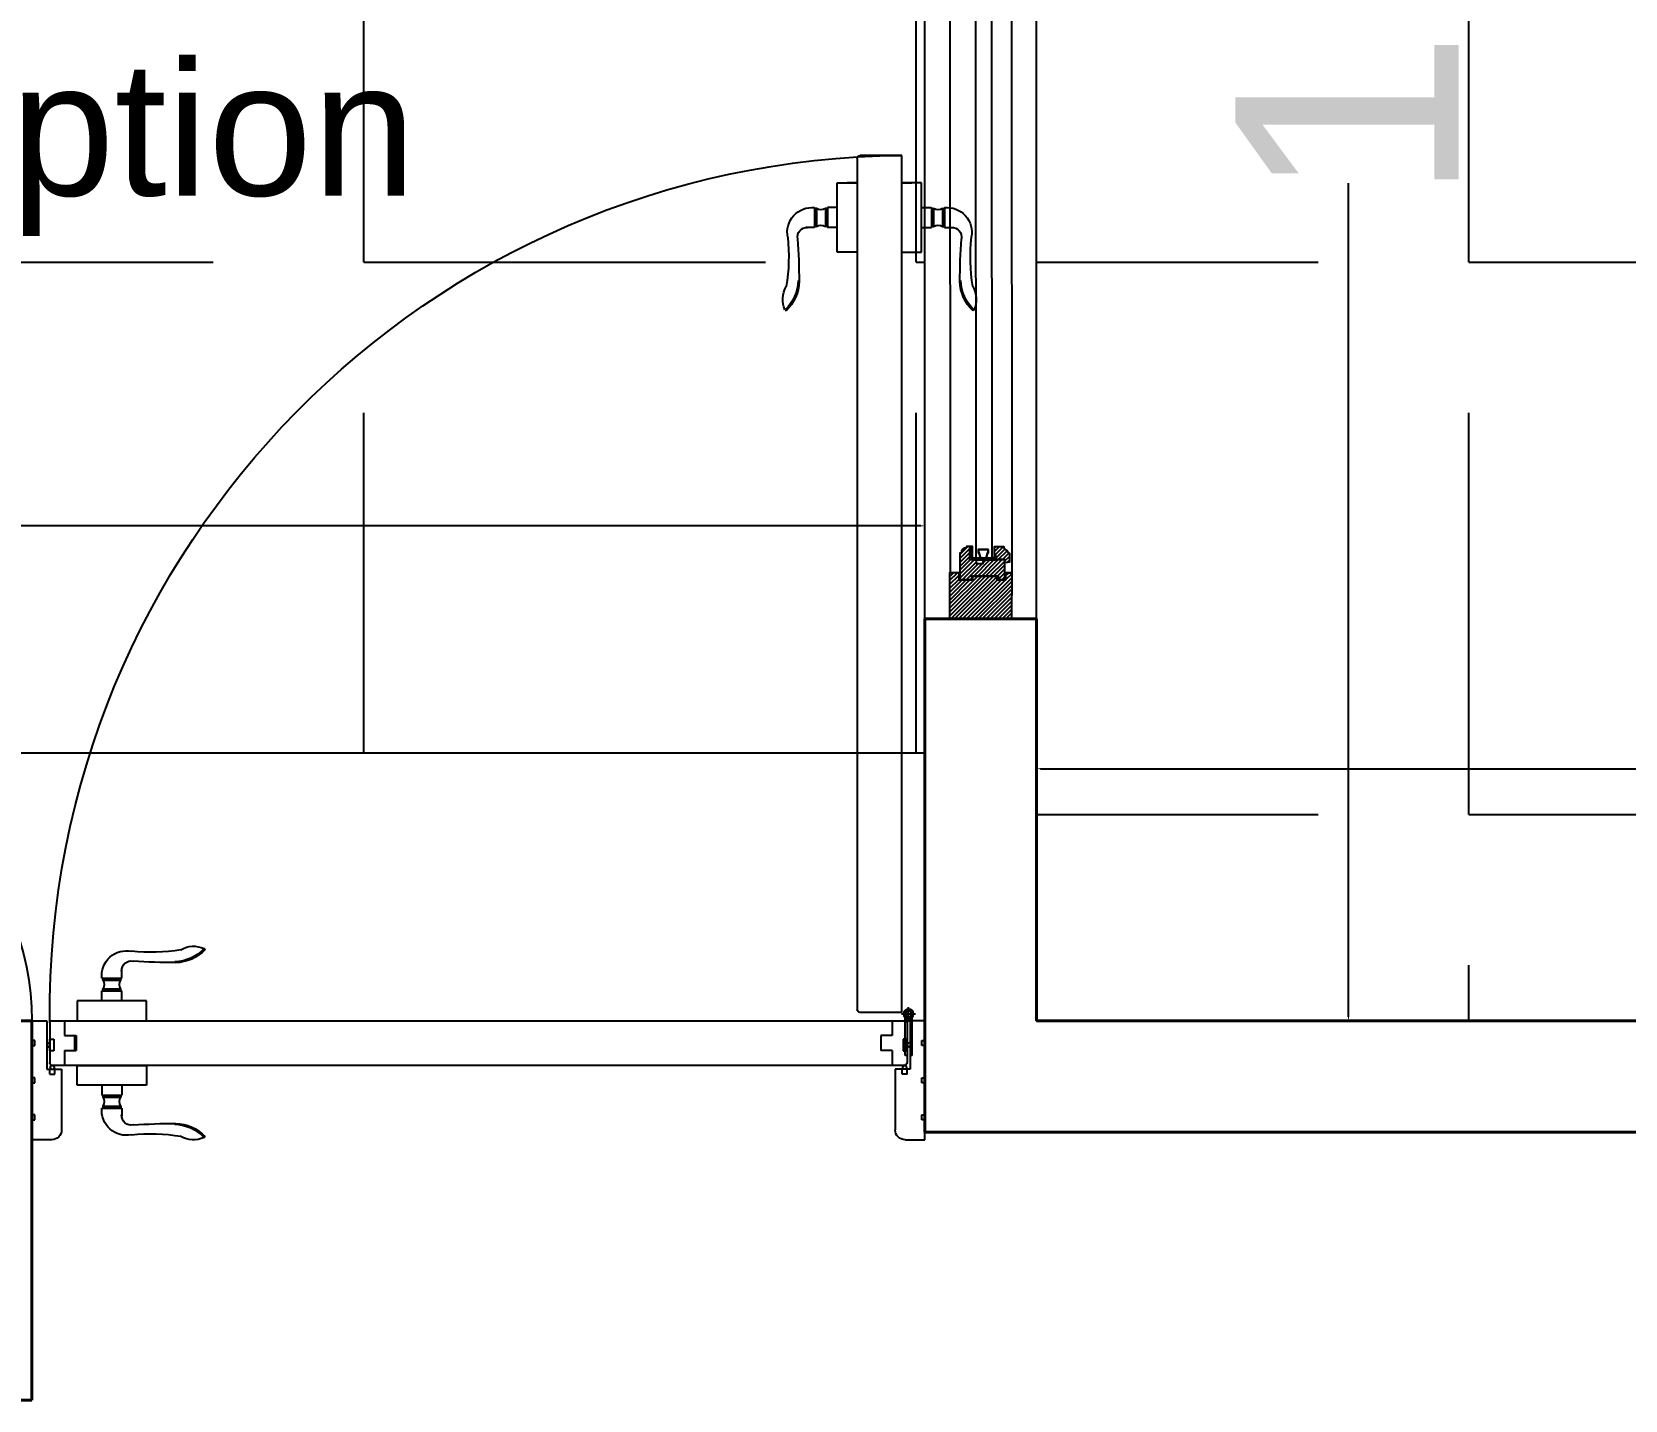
# Model space of a CAD drawing. Header units: inches. Extents: x 547 to 1628, y -123 to 254.
# Drawn here: x 1321.7 to 1393, y -75.7 to -14.4 of the extents above; entities that cross this region are included whole.
import ezdxf

# ---------------------------------------------------------------- set-up
doc = ezdxf.new("R2010")
doc.units = ezdxf.units.IN
doc.header["$MEASUREMENT"] = 0
doc.layers.add('doors', color=4, linetype='Continuous')
doc.layers.add('Furniture', color=253, linetype='Continuous')
doc.layers.add('Wall', color=7, linetype='Continuous', lineweight=40)
doc.styles.get("Standard").update_dxf_attribs({"font": ''})
doc.styles.get('Standard').set_extended_font_data('Arial')
doc.dimstyles.new('Inch feet', dxfattribs={"dimtxt": 10, "dimasz": 0.18, "dimexe": 0.1875, "dimexo": 0.0625, "dimgap": 0.1875, "dimtad": 0, "dimdec": 4, "dimzin": 0, "dimdsep": 46, "dimlunit": 4, "dimtxsty": 'Standard', "dimcen": 0.09, "dimadec": 0, "dimazin": 0, "dimtfac": 1, "dimtdec": 4, "dimtofl": 0, "dimtmove": 0, "dimatfit": 3, "dimfxl": 1, "dimtolj": 1, "dimtzin": 0, "dimarcsym": 0})
pattern_1 = [(0, (0, 0), (0, 24.75), [18, -6.75]), (90, (0, 0), (-24.75, 2e-15), [18, -6.75])]

# ---------------------------------------------------------------- blocks, each defined once
blk = doc.blocks.new('*D26')
at = {"layer": 'Defpoints', "color": 0, "transparency": 16777216}
for p in [(1361.653, -36.547), (1190.653, -46.721), (1361.653, -46.721)]:
    blk.add_point(p, dxfattribs=at)
at = {"layer": 'Furniture', "color": 0, "lineweight": -2, "transparency": 16777216}
for p, q in [((1190.653, -46.658), (1190.653, -36.36)), ((1361.653, -46.658), (1361.653, -36.36)), ((1190.833, -36.547), (1259.26, -36.547)), ((1361.473, -36.547), (1293.046, -36.547))]:
    blk.add_line(p, q, dxfattribs=at)
at = {"layer": 'Furniture', "color": 0, "transparency": 16777216}
for points in [[(1190.833, -36.517), (1190.833, -36.577), (1190.653, -36.547)], [(1361.473, -36.517), (1361.473, -36.577), (1361.653, -36.547)]]:
    blk.add_solid(points, dxfattribs=at)
at = {"layer": 'Furniture', "color": 0, "transparency": 16777216, "insert": (1276.153, -36.547), "char_height": 10, "attachment_point": 5}
blk.add_mtext('\\A1;14\'-3"', dxfattribs=at)
blk = doc.blocks.new('*D27')
at = {"layer": 'Defpoints', "color": 0, "transparency": 16777216}
for p in [(1366.653, 104.279), (1380.626, 104.279), (1366.653, -58.721)]:
    blk.add_point(p, dxfattribs=at)
at = {"layer": 'Furniture', "color": 0, "lineweight": -2, "transparency": 16777216}
for p, q in [((1366.716, 104.279), (1380.813, 104.279)), ((1380.626, 104.099), (1380.626, 12.595)), ((1380.626, -58.541), (1380.626, -21.19)), ((1366.716, -58.721), (1380.813, -58.721))]:
    blk.add_line(p, q, dxfattribs=at)
at = {"layer": 'Furniture', "color": 0, "transparency": 16777216}
for points in [[(1380.596, 104.099), (1380.656, 104.099), (1380.626, 104.279)], [(1380.596, -58.541), (1380.656, -58.541), (1380.626, -58.721)]]:
    blk.add_solid(points, dxfattribs=at)
at = {"layer": 'Furniture', "color": 0, "transparency": 16777216, "insert": (1380.626, -4.298), "char_height": 10, "attachment_point": 5, "rotation": 90}
blk.add_mtext('\\A1;13\'-7"', dxfattribs=at)
blk = doc.blocks.new('*D28')
at = {"layer": 'Defpoints', "color": 0, "transparency": 16777216}
for p in [(1366.653, -47.429), (1366.653, -58.721), (1591.653, -58.721)]:
    blk.add_point(p, dxfattribs=at)
at = {"layer": 'Furniture', "color": 0, "lineweight": -2, "transparency": 16777216}
for p, q in [((1366.653, -58.658), (1366.653, -47.242)), ((1366.833, -47.429), (1420.951, -47.429)), ((1591.473, -47.429), (1454.737, -47.429)), ((1591.653, -58.658), (1591.653, -47.242))]:
    blk.add_line(p, q, dxfattribs=at)
at = {"layer": 'Furniture', "color": 0, "transparency": 16777216}
for points in [[(1366.833, -47.399), (1366.833, -47.459), (1366.653, -47.429)], [(1591.473, -47.399), (1591.473, -47.459), (1591.653, -47.429)]]:
    blk.add_solid(points, dxfattribs=at)
at = {"layer": 'Furniture', "color": 0, "transparency": 16777216, "insert": (1437.844, -47.429), "char_height": 10, "attachment_point": 5}
blk.add_mtext('\\A1;18\'-9"', dxfattribs=at)
blk = doc.blocks.new('door 900 a')
at = {"color": 30}
for p, q in [((716.7, 49.4), (715.7, 48.5)), ((799.8, 19.7), (799.8, 28.1)), ((819.8, 19.7), (799.8, 19.7)), ((800.8, 17.7), (800.8, 19.7)), ((818.8, 17.7), (800.8, 17.7)), ((818.8, 17.7), (818.8, 19.7)), ((819.8, 6.7), (799.8, 6.7)), ((799.8, -3.3), (799.8, 6.7)), ((800.8, 6.7), (800.8, 8.7)), ((818.8, 8.7), (800.8, 8.7)), ((818.8, 6.7), (818.8, 8.7)), ((819.8, -3.3), (819.8, 6.7)), ((774.8, -3.3), (844.8, -3.3)), ((774.8, -23.3), (774.8, -3.3)), ((844.8, -3.3), (844.8, -23.3)), ((844.8, -23.3), (844.8, -13.3)), ((8.3, -23.3), (8.3, -65.3)), ((8.3, -23.3), (844.8, -23.3)), ((844.8, -23.3), (872.3, -23.3)), ((872.3, -65.3), (872.3, -23.3)), ((872.3, -23.3), (872.3, -65.3)), ((844.8, -68.3), (11.3, -68.3)), ((774.8, -68.3), (774.8, -88.3)), ((844.8, -68.3), (844.8, -78.3)), ((844.8, -88.3), (844.8, -68.3)), ((869.3, -68.3), (844.8, -68.3)), ((774.8, -88.3), (844.8, -88.3)), ((799.8, -88.3), (799.8, -98.3)), ((819.8, -88.3), (819.8, -98.3)), ((819.8, -98.3), (799.8, -98.3)), ((799.8, -111.3), (799.8, -119.6)), ((819.8, -111.3), (799.8, -111.3)), ((800.8, -98.3), (800.8, -100.3)), ((818.8, -100.3), (800.8, -100.3)), ((800.8, -109.3), (800.8, -111.3)), ((818.8, -109.3), (800.8, -109.3)), ((818.8, -98.3), (818.8, -100.3)), ((818.8, -109.3), (818.8, -111.3)), ((716.7, -140.9), (715.7, -140))]:
    blk.add_line(p, q, dxfattribs=at)
at = {"color": 0}
for p, q in [((-120, 0), (-100, 0)), ((-120, -20), (-120, 0)), ((-100, 0), (-100, -3)), ((-95, 0), (-62.5, 0)), ((-95, -3), (-95, 0)), ((-62.5, 0), (-62.5, -3)), ((-57.5, 0), (-25, 0)), ((-57.5, -3), (-57.5, 0)), ((-25, 0), (-25, -3)), ((-20, 0), (0, 0)), ((-20, -3), (-20, 0)), ((0, 0), (0, -15)), ((-100, -3), (-95, -3)), ((-62.5, -3), (-57.5, -3)), ((-49, -15), (-49, -30)), ((0, -15), (-49, -15)), ((-35, -13), (3.2, -13)), ((-35, -13), (-35, -15)), ((-25, -18), (-27.2, -15)), ((-25, -3), (-20, -3)), ((-23.7, -18), (-21.5, -15)), ((0, -18), (0, -15)), ((0, -15), (2, -15)), ((6.8, -23.5), (6.8, -9.5)), ((-49, -30), (-110, -30)), ((-54, -18), (-54, -23)), ((-54, -18), (-49, -18)), ((-54, -23), (-49, -23)), ((-49, -18), (-49, -19.8)), ((-49, -18), (-49, -19.8)), ((-49, -21.2), (-49, -23)), ((-45, -21), (-45, -879)), ((0, -18), (-42, -18)), ((-35, -18), (-35, -20)), ((-35, -18), (-35, -20)), ((-35, -20), (3.2, -20)), ((-30.5, -22), (-30.5, -18)), ((-30.5, -18), (-18.5, -18)), ((-18.5, -22), (-30.5, -22)), ((-18.5, -18), (-18.5, -22)), ((-2, -18), (-2, -18)), ((-2, -18), (0, -18)), ((-0.2, -16.5), (13.8, -16.5)), ((0, -18), (2, -18)), ((0, -18), (0, -18)), ((0, -882), (0, -20)), ((-30, -33), (-45, -33)), ((-30, -33), (-30, -44.5)), ((-15, -44.5), (-30, -44.5)), ((0, -33), (-15, -33)), ((-15, -33), (-15, -44.5)), ((-117.7, -726.4), (-116.8, -725.5)), ((72.7, -726.4), (71.8, -725.5)), ((-65, -784.5), (-65, -854.5)), ((-45, -784.5), (-65, -784.5)), ((-45, -854.5), (-45, -784.5)), ((0, -784.5), (20, -784.5)), ((0, -854.5), (0, -784.5)), ((20, -784.5), (20, -854.5)), ((-88, -809.5), (-96.3, -809.5)), ((-88, -829.5), (-88, -809.5)), ((-86, -810.5), (-88, -810.5)), ((-86, -828.5), (-86, -810.5)), ((-75, -810.5), (-77, -810.5)), ((-77, -828.5), (-77, -810.5)), ((-75, -829.5), (-75, -809.5)), ((-65, -809.5), (-75, -809.5)), ((20, -809.5), (30, -809.5)), ((30, -829.5), (30, -809.5)), ((30, -810.5), (32, -810.5)), ((32, -828.5), (32, -810.5)), ((41, -810.5), (43, -810.5)), ((41, -828.5), (41, -810.5)), ((43, -809.5), (51.3, -809.5)), ((43, -829.5), (43, -809.5)), ((-86, -828.5), (-88, -828.5)), ((-75, -828.5), (-77, -828.5)), ((-65, -829.5), (-75, -829.5)), ((20, -829.5), (30, -829.5)), ((30, -828.5), (32, -828.5)), ((41, -828.5), (43, -828.5)), ((-65, -854.5), (-45, -854.5)), ((-30, -867), (-44, -867)), ((-15, -855.5), (-30, -855.5)), ((-30, -867), (-30, -855.5)), ((-15, -857), (-30, -857)), ((-15, -867), (-15, -855.5)), ((-1, -867), (-15, -867)), ((20, -854.5), (0, -854.5)), ((-120, -880), (-120, -885)), ((-49, -870), (-110, -870)), ((-54, -882), (-54, -877)), ((-54, -877), (-49, -877)), ((-54, -882), (-49, -882)), ((-49, -885), (-49, -870)), ((-49, -878.8), (-49, -877)), ((-49, -882), (-49, -880.2)), ((-49, -882), (-49, -880.3)), ((0, -882), (-42, -882)), ((-30.5, -878), (-30.5, -882)), ((-18.5, -878), (-30.5, -878)), ((-30.5, -882), (-18.5, -882)), ((-25, -882), (-27.2, -885)), ((-23.7, -882), (-21.5, -885)), ((-18.5, -882), (-18.5, -878)), ((-2, -882), (-2, -882)), ((-2, -882), (0, -882)), ((0, -882), (0, -882)), ((-120, -885), (-120, -900)), ((-100, -897), (-95, -897)), ((-100, -900), (-100, -897)), ((-95, -897), (-95, -900)), ((-62.5, -897), (-57.5, -897)), ((-62.5, -900), (-62.5, -897)), ((-57.5, -897), (-57.5, -900)), ((0, -885), (-49, -885)), ((-25, -897), (-20, -897)), ((-25, -900), (-25, -897)), ((-20, -897), (-20, -900)), ((0, -900), (0, -885)), ((-120, -900), (-100, -900)), ((-95, -900), (-62.5, -900)), ((-57.5, -900), (-25, -900)), ((-20, -900), (0, -900))]:
    blk.add_line(p, q, dxfattribs=at)
at = {"color": 30}
blk.add_arc((6.8, -16.5), 865.5, 269.552, 359.552, dxfattribs=at)
for centre, major_axis, start_param, end_param in [((746.6, 77.9), (30.2, 30.2), 3.116483, 3.895037), ((727.3, 26.6), (-17.8, 17.8), -1.320702, -0.349543), ((747.6, 78.8), (30.2, 30.2), 3.116483, 3.895037), ((770.5, 230.6), (-130.7, 130.7), 2.191078, 2.460764), ((794.8, 22.2), (-17.7, 17.7), 3.828466, 5.699804), ((748.2, 583.3), (387.5, 387.5), 3.921633, 4.000052), ((790.2, 27.4), (-6.75, 6.75), 3.856774, 5.712911), ((793.6, 13.2), (5.99, 5.99), 4.937366, 6.058209), ((825.9, 13.2), (-5.99, 5.99), 0.224977, 1.34582), ((11.3, -65.3), (2.12, 2.12), 2.356194, 3.926991), ((869.3, -65.3), (2.12, 2.12), 3.926991, 5.497787), ((869.3, -65.3), (-2.12, 2.12), 2.356194, 3.926991), ((794.8, -113.7), (17.7, 17.7), 3.724974, 5.596312), ((793.6, -104.8), (5.99, 5.99), 4.937366, 6.058209), ((825.9, -104.8), (-5.99, 5.99), 0.224977, 1.34582), ((746.6, -169.4), (-30.2, 30.2), -0.753444, 0.025109), ((747.6, -170.3), (30.2, 30.2), 0.817352, 1.595906), ((748.2, -674.9), (-387.5, 387.5), -0.85846, -0.780041), ((790.2, -118.9), (6.75, 6.75), 3.711867, 5.568004), ((727.3, -118.2), (17.8, 17.8), 3.491136, 4.462295), ((770.5, -322.1), (-130.7, 130.7), -0.889968, -0.620282)]:
    blk.add_ellipse(centre, major_axis=major_axis, ratio=1, start_param=start_param, end_param=end_param, dxfattribs=at)
at = {"color": 0}
for centre, major_axis, start_param, end_param in [((6.8, -16.5), (3.54, 3.54), 6.283185307179586, 12.56637061435917), ((-110, -20), (-7.07, 7.07), 0.785398, 2.356194), ((-47, -20.5), (-1.41, 1.41), 1.267259, 6.586723), ((-42, -21), (2.12, 2.12), 0.785398, 2.356194), ((-94.9, -737.1), (-17.8, 17.8), 0.349543, 1.320702), ((-147.1, -757.3), (-30.2, 30.2), 3.958945, 4.737498), ((-146.2, -756.4), (30.2, 30.2), 5.529741, 6.308295), ((101.2, -756.4), (30.2, 30.2), 1.545687, 2.32424), ((102.1, -757.3), (30.2, 30.2), 1.545687, 2.32424), ((49.9, -737.1), (-17.8, 17.8), 3.391687, 4.362845), ((-298.8, -780.3), (-130.7, 130.7), 3.822421, 4.092107), ((253.8, -780.3), (130.7, 130.7), 2.191078, 2.460764), ((-651.6, -757.9), (-387.5, 387.5), 3.853929, 3.932348), ((606.6, -757.9), (387.5, 387.5), 2.350837, 2.429256), ((-90.5, -804.6), (17.7, 17.7), 2.154178, 4.025515), ((-95.7, -800), (-6.75, 6.75), 0.570274, 2.426411), ((45.5, -804.6), (-17.7, 17.7), 2.25767, 4.129008), ((50.7, -800), (6.75, 6.75), 3.856774, 5.712911), ((-81.5, -803.3), (5.99, 5.99), 3.366569, 4.487412), ((36.5, -803.3), (5.99, 5.99), 3.366569, 4.487412), ((-81.5, -835.7), (-5.99, 5.99), -1.34582, -0.224977), ((36.5, -835.7), (5.99, 5.99), 0.224977, 1.34582), ((-110, -880), (7.07, 7.07), 0.785398, 2.356194), ((-47, -879.5), (-1.41, 1.41), 1.267259, 6.586723), ((-42, -879), (-2.12, 2.12), 0.785398, 2.356194)]:
    blk.add_ellipse(centre, major_axis=major_axis, ratio=1, start_param=start_param, end_param=end_param, dxfattribs=at)
blk.add_ellipse((6.8, -16.5), major_axis=(2.12, 2.12), ratio=1, dxfattribs=at)

msp = doc.modelspace()

# ---------------------------------------------------------------- hatches: boundary and pattern name
h = msp.add_hatch()
h.set_pattern_fill('ANSI31', color=4, scale=0.039375, angle=-90.0282003, style=0)
h.set_pattern_definition([(224.9717997, (1646.8068, 4841.04291), (-0.0883558717, 0.0884428898), [])])
edge = h.paths.add_edge_path()
edge.add_line((1363.66314, -38.07664), (1363.66344, -37.47125))
edge.add_line((1363.66344, -37.47125), (1363.51578, -37.47117))
edge.add_line((1363.51578, -37.47117), (1363.51575, -37.53024))
edge.add_arc((1363.51564, -37.76649), 0.23625, 89.9717997, 179.9717997)
edge.add_line((1363.27939, -37.76637), (1363.22032, -37.76634))
edge.add_line((1363.22032, -37.76634), (1363.21974, -38.94759))
edge.add_line((1363.21974, -38.94759), (1363.75131, -38.94785))
edge.add_line((1363.75131, -38.94785), (1363.75138, -38.8002))
edge.add_line((1363.75138, -38.8002), (1364.93263, -38.80078))
edge.add_line((1364.93263, -38.80078), (1364.93256, -38.94843))
edge.add_line((1364.93256, -38.94843), (1365.22787, -38.94858))
edge.add_line((1365.22787, -38.94858), (1365.2283, -38.07741))
edge.add_line((1365.2283, -38.07741), (1364.25377, -38.07693))
edge.add_line((1364.25377, -38.07693), (1364.25368, -38.25412))
edge.add_line((1364.25368, -38.25412), (1363.95837, -38.25397))
edge.add_line((1363.95837, -38.25397), (1363.95845, -38.07678))
edge.add_line((1363.95845, -38.07678), (1363.66314, -38.07664))
h.paths.add_polyline_path([(1363.18051, -38.65226), (1362.75625, -38.65205), (1362.75523, -40.71924), (1365.55184, -40.72061), (1365.55286, -38.65343), (1365.26739, -38.65329), (1365.26722, -38.98797), (1364.89316, -38.98779), (1364.89325, -38.80076), (1363.79075, -38.80022), (1363.79066, -38.98725), (1363.18035, -38.98695)])
edge = h.paths.add_edge_path()
edge.add_line((1364.82373, -38.04768), (1364.82383, -37.84096))
edge.add_line((1364.82383, -37.84096), (1364.76477, -37.84093))
edge.add_line((1364.76477, -37.84093), (1364.76495, -37.47179))
edge.add_line((1364.76495, -37.47179), (1365.17839, -37.47199))
edge.add_arc((1365.33062, -37.47551), 0.15227, 178.6766283, 251.2510115)
edge.add_arc((1365.23273, -37.76389), 0.15227, -1.3233717, 71.2510115, ccw=False)
edge.add_line((1365.38496, -37.76741), (1365.43517, -37.76743))
edge.add_line((1365.43517, -37.76743), (1365.43497, -38.17349))
edge.add_line((1365.43497, -38.17349), (1365.23709, -38.2103))
edge.add_line((1365.23709, -38.2103), (1365.23717, -38.04788))
edge.add_line((1365.23717, -38.04788), (1364.82373, -38.04768))
at = {"ltscale": 10}
h = msp.add_hatch(dxfattribs=at)
h.set_pattern_fill('BRASS', color=4, scale=0.008859, angle=-135.0282003, style=0)
h.set_pattern_definition([(44.9718, (1387.41433, -116.716327), (-0.039760142, 0.0397993), []), (44.9718, (1387.394447, -116.696427), (-0.039760142, 0.0397993), [0.028128514, -0.014064257])])
h.paths.add_polyline_path([(1363.66321, -37.94375), (1363.78133, -37.94381), (1363.78151, -37.58943), (1363.66338, -37.58937)])
h = msp.add_hatch(dxfattribs=at)
h.set_pattern_fill('ANGLE', color=4, scale=0.00443, angle=-135.0282003, style=0)
h.set_pattern_definition([(44.9718, (1387.414327, -116.716327), (-0.021868078, 0.021889615), [0.022502811, -0.008438554]), (134.9718, (1387.414327, -116.716327), (-0.021889615, -0.021868078), [0.022502811, -0.008438554])])
h.paths.add_polyline_path([(1363.66338, -37.58937), (1363.78151, -37.58943), (1363.78156, -37.47131), (1363.66344, -37.47125)])
h = msp.add_hatch(dxfattribs=at)
h.set_pattern_fill('ANGLE', color=4, scale=0.00443, angle=-135.0282003, style=0)
h.set_pattern_definition([(44.9718, (1387.798233, -116.716516), (-0.021868078, 0.021889615), [0.022502811, -0.008438554]), (134.9718, (1387.798233, -116.716516), (-0.021889615, -0.021868078), [0.022502811, -0.008438554])])
edge = h.paths.add_edge_path()
edge.add_line((1364.7558, -38.07718), (1364.75584, -37.98858))
edge.add_line((1364.75584, -37.98858), (1364.69678, -37.98855))
edge.add_arc((1364.70845, -38.03286), 0.04582, 104.7648173, 255.1787821)
edge.add_line((1364.69673, -38.07715), (1364.7558, -38.07718))
h = msp.add_hatch(dxfattribs=at)
h.set_pattern_fill('ANGLE', color=4, scale=0.00443, angle=-135.0282003, style=0)
h.set_pattern_definition([(44.9718, (1387.798153, -116.878938), (-0.021868078, 0.021889615), [0.022502811, -0.008438554]), (134.9718, (1387.798153, -116.878938), (-0.021889615, -0.021868078), [0.022502811, -0.008438554])])
edge = h.paths.add_edge_path()
edge.add_line((1364.81487, -38.06212), (1364.81495, -37.88525))
edge.add_arc((1364.78541, -37.90739), 0.03691, 36.8416974, 143.1019021)
edge.add_line((1364.75589, -37.88522), (1364.7558, -38.06209))
edge.add_arc((1364.78535, -38.04074), 0.03645, 215.8559495, 324.08765)
at = {"layer": 'Furniture'}
h = msp.add_hatch(dxfattribs=at)
h.set_pattern_fill('ANGLE', color=256, scale=90, style=0)
h.set_pattern_definition(pattern_1)
h.paths.add_polyline_path([(1366.65304, 104.27939), (1591.65304, 104.27939), (1591.65304, -58.72061), (1366.65304, -58.72061)])
h = msp.add_hatch(dxfattribs=at)
h.set_pattern_fill('ANGLE', color=256, scale=90, style=0)
h.set_pattern_definition(pattern_1)
h.paths.add_polyline_path([(1361.65304, 39.27939), (1190.65304, 39.27939), (1190.65304, -46.72061), (1361.65304, -46.72061)])

# ---------------------------------------------------------------- linework, layer by layer
at = {"layer": 'doors'}
msp.add_lwpolyline([(1363.66314, -38.07664), (1363.66344, -37.47125), (1363.51578, -37.47117), (1363.51575, -37.53024, 0.41421356), (1363.27939, -37.76637), (1363.22032, -37.76634), (1363.21974, -38.94759), (1363.75131, -38.94785), (1363.75138, -38.8002), (1364.93263, -38.80078), (1364.93256, -38.94843), (1365.22787, -38.94858), (1365.2283, -38.07741), (1364.25377, -38.07693), (1364.25368, -38.25412), (1363.95837, -38.25397), (1363.95845, -38.07678), (1363.66314, -38.07664)], format="xyb", dxfattribs=at)
at = {"layer": 'doors', "ltscale": 10}
for points in [[(1363.66321, -37.94375), (1363.78133, -37.94381), (1363.78151, -37.58943), (1363.66338, -37.58937)], [(1363.66338, -37.58937), (1363.78151, -37.58943), (1363.78156, -37.47131), (1363.66344, -37.47125)], [(1364.6672, -38.07713), (1364.66725, -37.98854), (1363.75178, -37.98809), (1363.75173, -38.07668)]]:
    msp.add_lwpolyline(points, close=True, dxfattribs=at)
at = {"layer": 'doors'}
for points in [[(1364.505, -37.60456), (1364.0325, -37.60433), (1364.03243, -37.75199), (1364.06196, -37.752), (1364.1337, -37.98829), (1364.40342, -37.98842), (1364.4754, -37.7522), (1364.50493, -37.75222)], [(1364.49023, -37.61932), (1364.04726, -37.6191), (1364.0472, -37.73723), (1364.07247, -37.73724), (1364.14421, -37.97353), (1364.39293, -37.97365), (1364.4649, -37.73743), (1364.49017, -37.73745)]]:
    msp.add_lwpolyline(points, close=True, dxfattribs=at)
msp.add_lwpolyline([(1364.82373, -38.04768), (1364.82383, -37.84096), (1364.76477, -37.84093), (1364.76495, -37.47179), (1365.17839, -37.47199, 0.32769277), (1365.28168, -37.6197, -0.32769277), (1365.38496, -37.76741), (1365.43517, -37.76743), (1365.43497, -38.17349), (1365.23709, -38.2103), (1365.23717, -38.04788), (1364.82373, -38.04768)], format="xyb", close=True, dxfattribs=at)
at = {"layer": 'doors', "ltscale": 10}
for points in [[(1364.7558, -38.07718), (1364.75584, -37.98858), (1364.69678, -37.98855, 0.77020075), (1364.69673, -38.07715)], [(1364.81487, -38.06212), (1364.81495, -37.88525, 0.5), (1364.75589, -37.88522), (1364.7558, -38.06209, 0.51079956)]]:
    msp.add_lwpolyline(points, format="xyb", close=True, dxfattribs=at)
at = {"layer": 'doors'}
msp.add_lwpolyline([(1363.18051, -38.65226), (1362.75625, -38.65205), (1362.75523, -40.71924), (1365.55184, -40.72061), (1365.55286, -38.65343), (1365.26739, -38.65329), (1365.26722, -38.98797), (1364.89316, -38.98779), (1364.89325, -38.80076), (1363.79075, -38.80022), (1363.79066, -38.98725), (1363.18035, -38.98695), (1363.18051, -38.65226)], dxfattribs=at)
at = {"layer": 'Furniture'}
for p, q in [((1362.76989, -11.43206), (1362.77692, -38.65206)), ((1365.55286, -38.65343), (1365.54561, -11.87313)), ((1363.92167, -12.87966), (1363.92974, -37.98818)), ((1364.64066, -12.88001), (1364.64872, -37.98853)), ((1364.75584, -37.98858), (1363.78131, -37.9881)), ((1363.75131, -38.94785), (1363.75138, -38.8002)), ((1365.22801, -38.65327), (1365.55286, -38.65343))]:
    msp.add_line(p, q, dxfattribs=at)
at = {"layer": 'Furniture', "ltscale": 10}
for p, q in [((1363.75173, -38.07668), (1364.66725, -37.98854)), ((1363.75178, -37.98809), (1364.6672, -38.07713))]:
    msp.add_line(p, q, dxfattribs=at)
at = {"layer": 'Furniture'}
for points in [[(1366.65304, 104.27939), (1591.65304, 104.27939), (1591.65304, -58.72061), (1366.65304, -58.72061)], [(1361.65304, 39.27939), (1190.65304, 39.27939), (1190.65304, -46.72061), (1361.65304, -46.72061)]]:
    msp.add_lwpolyline(points, close=True, dxfattribs=at)
msp.add_lwpolyline([(1238.65304, -46.72061), (1309.65304, -46.72061, -0.41421356), (1321.65304, -58.72061), (1321.65304, -58.72061), (1238.65304, -58.72061)], format="xyb", close=True, dxfattribs=at)
at = {"layer": 'Wall'}
for p, q in [((1366.65304, -40.72061), (1361.65304, -40.72061)), ((1361.65304, -63.72061), (1361.65304, -40.72061)), ((1366.65304, -58.72061), (1366.65304, -40.72061)), ((1321.65304, -58.72061), (1238.65304, -58.72061)), ((1321.65304, -75.72061), (1321.65304, -58.72061)), ((1591.65304, -58.72061), (1366.65304, -58.72061)), ((1596.65304, -63.72061), (1361.65304, -63.72061)), ((1321.65304, -75.72061), (1316.65304, -75.72061))]:
    msp.add_line(p, q, dxfattribs=at)

# ---------------------------------------------------------------- block references
at = {"layer": 'doors', "color": 34, "linetype": 'ByBlock', "xscale": -0.0444444444444452, "yscale": 0.0444444444444452, "zscale": 0.0444444444444452, "rotation": 270.0000000000001}
msp.add_blockref('door 900 a', (1361.65304, -58.72061), dxfattribs=at)

# ---------------------------------------------------------------- texts
at = {"layer": 'Wall', "insert": (1301.13201, -15.75007), "char_height": 6, "attachment_point": 1}
msp.add_mtext_dynamic_manual_height_columns('Reception', width=33.7777284, gutter_width=1, heights=[0], dxfattribs=at)

# ---------------------------------------------------------------- dimensions: what is measured, and where the dimension line sits
at = {"layer": 'Furniture'}
dim = msp.add_linear_dim(base=(1380.62551, 104.27939), p1=(1366.65304, -58.72061), p2=(1366.65304, 104.27939), angle=90, dimstyle='Inch feet', dxfattribs=at)
dim.commit()
dim.dimension.update_dxf_attribs({"geometry": '*D27', "text_midpoint": (1380.62551, -4.29759), "dimtype": 128})
dim = msp.add_linear_dim(base=(1361.65304, -36.5473), p1=(1190.65304, -46.72061), p2=(1361.65304, -46.72061), dimstyle='Inch feet', dxfattribs=at)
dim.commit()
dim.dimension.update_dxf_attribs({"geometry": '*D26', "text_midpoint": (1276.15304, -36.5473)})
dim = msp.add_linear_dim(base=(1366.65304, -47.42905), p1=(1591.65304, -58.72061), p2=(1366.65304, -58.72061), dimstyle='Inch feet', dxfattribs=at)
dim.commit()
dim.dimension.update_dxf_attribs({"geometry": '*D28', "text_midpoint": (1437.8443, -47.42905), "dimtype": 128})

doc.saveas('drawing.dxf')
